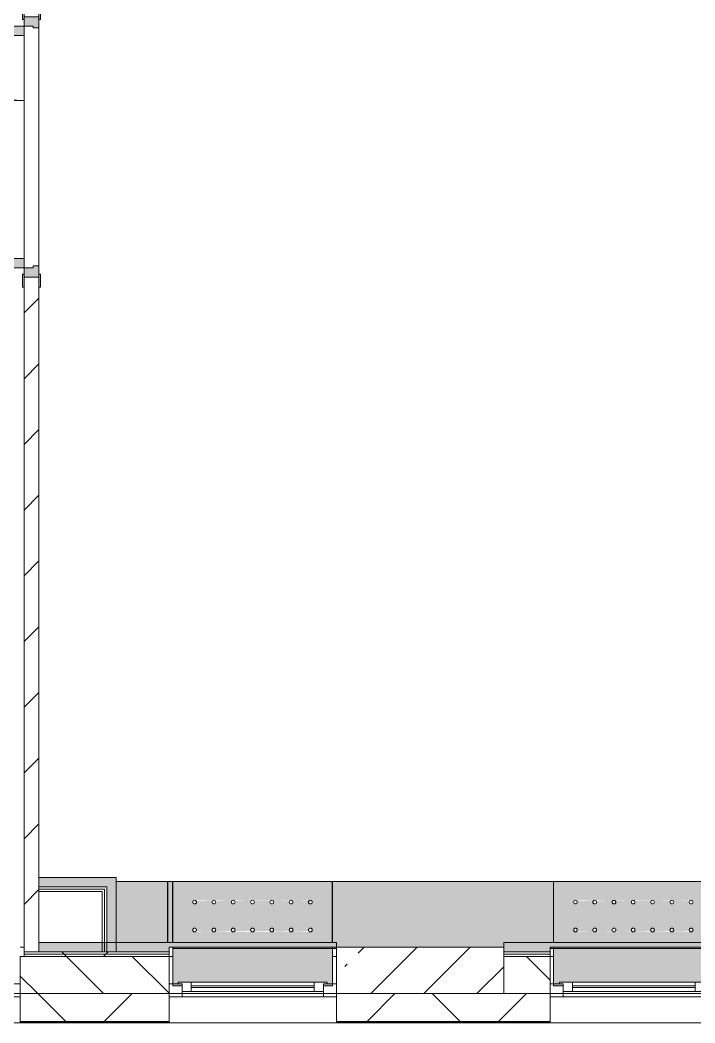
# Model space of a CAD drawing. Header units: millimetres. Extents: x 11693 to 241752, y -8553 to 29926.
# Drawn here: x 181669 to 185299, y -258 to 5138 of the extents above; entities that cross this region are included whole.
import ezdxf

# ---------------------------------------------------------------- set-up
doc = ezdxf.new("R2010")
doc.units = ezdxf.units.MM
for name, color, linetype, lineweight, true_color in [('A-DOOR-2', 7, 'Continuous', 5, 0xaaaaaa), ('A-DOOR-3', 7, 'Continuous', 5, 0xe2e2e2), ('A-DOOR-FRAM-2', 7, 'Continuous', 5, 0xe2e2e2), ('A-DOOR-FRAM-3', 7, 'Continuous', 5, 0xaaaaaa), ('I-WALL-2', 7, 'Continuous', 9, 0xe7e7e7), ('Знаки-2', 7, 'Continuous', 5, 0xd7cfbf)]:
    doc.layers.add(name, color=color, linetype=linetype, lineweight=lineweight, true_color=true_color)
for name, color, linetype, lineweight in [('A-GLAZ-2', 7, 'Continuous', 5), ('A-WALL-2', 7, 'Continuous', 9), ('A-WALL-5', 7, 'Continuous', 5), ('I-WALL-3', 7, 'Continuous', 5), ('S-COLS', 7, 'Continuous', 5), ('Знаки', 7, 'Continuous', 5)]:
    doc.layers.add(name, color=color, linetype=linetype, lineweight=lineweight)
pattern_1 = [(45, (89739.8, 0), (-530.33, 530.33), []), (135, (89739.8, 0), (-530.33, -530.33), [])]

# ---------------------------------------------------------------- blocks, each defined once
blk = doc.blocks.new('120_Окно_СКБ_1Ст - 120_Окно_СКБ_1Ст 900х2500_h_ с форточкой-V99-Общий план 2 этажа с размещением фрагментов 2_1-2_7')
at = {"layer": 'A-GLAZ-2'}
for p, q in [((-450, -127), (-450, -57)), ((-450, -57), (-380, -57)), ((450, -57), (-450, -57)), ((-380, -57), (-380, -127)), ((380, -87), (-380, -87)), ((-380, -87), (-380, -127)), ((-330, -137), (-330, -87)), ((-330, -107), (330, -107)), ((330, -137), (330, -87)), ((380, -127), (380, -57)), ((380, -57), (450, -57)), ((380, -127), (380, -87)), ((450, -57), (450, -127)), ((-380, -127), (-450, -127)), ((-450, -127), (-400, -127)), ((-380, -127), (-400, -127)), ((-400, -127), (-400, -137)), ((-400, -137), (400, -137)), ((400, -137), (-400, -137)), ((330, -117), (-330, -117)), ((450, -127), (380, -127)), ((400, -127), (380, -127)), ((400, -127), (450, -127)), ((400, -137), (400, -127))]:
    blk.add_line(p, q, dxfattribs=at)
blk = doc.blocks.new('120_Окно_СКБ_1Ст - 120_Окно_СКБ_1Ст 900х2500_h_ с форточкой-V101-Общий план 2 этажа с размещением фрагментов 2_1-2_7')
at = {"layer": 'A-GLAZ-2'}
for p, q in [((-450, -127), (-450, -57)), ((-450, -57), (-380, -57)), ((450, -57), (-450, -57)), ((-380, -57), (-380, -127)), ((380, -87), (-380, -87)), ((-380, -87), (-380, -127)), ((-330, -137), (-330, -87)), ((-330, -107), (330, -107)), ((330, -137), (330, -87)), ((380, -127), (380, -57)), ((380, -57), (450, -57)), ((380, -127), (380, -87)), ((450, -57), (450, -127)), ((-380, -127), (-450, -127)), ((-450, -127), (-429.9, -127)), ((-380, -127), (-400, -127)), ((-400, -127), (-400, -137)), ((-400, -137), (400, -137)), ((400, -137), (-400, -137)), ((330, -117), (-330, -117)), ((450, -127), (380, -127)), ((400, -127), (380, -127)), ((400, -137), (400, -127)), ((430.1, -127), (450, -127))]:
    blk.add_line(p, q, dxfattribs=at)
blk = doc.blocks.new('110_Дверь_СКБ_2Ст - Д-5_п_ Из игровой в коридор-32215844-Общий план 2 этажа с размещением фрагментов 2_1-2_7')
at = {"layer": 'A-DOOR-3'}
for points in [[(-637.5, 940), (-637.5, 40), (-587.5, 40), (-587.5, 940)], [(612.5, 440), (612.5, 40), (662.5, 40), (662.5, 440)]]:
    blk.add_hatch(color=256, dxfattribs=at).paths.add_polyline_path(points)
h = blk.add_hatch(color=256, dxfattribs=at)
h.paths.add_polyline_path([(-687.5, 40), (-687.5, -40), (-627.5, -40), (-627.5, -10), (-637.5, -10), (-637.5, 40)])
h.paths.add_polyline_path([(652.5, -40), (712.5, -40), (712.5, 40), (662.5, 40), (662.5, -10), (652.5, -10)])
at = {"layer": 'A-DOOR-FRAM-2'}
for points in [[(-742.5, 40), (-672.5, 40), (-672.5, 48), (-742.5, 48)], [(697.5, 40), (767.5, 40), (767.5, 48), (697.5, 48)], [(-742.5, -48), (-672.5, -48), (-672.5, -40), (-742.5, -40)], [(697.5, -48), (767.5, -48), (767.5, -40), (697.5, -40)]]:
    blk.add_hatch(color=256, dxfattribs=at).paths.add_polyline_path(points)
at = {"layer": 'A-DOOR-2'}
for p, q in [((-637.5, 940), (-637.5, 40)), ((-587.5, 940), (-637.5, 940)), ((-587.5, 40), (-587.5, 940)), ((662.5, 440), (612.5, 440)), ((612.5, 440), (612.5, 40)), ((662.5, 40), (662.5, 440)), ((-637.5, 40), (-587.5, 40)), ((612.5, 40), (662.5, 40))]:
    blk.add_line(p, q, dxfattribs=at)
for centre, radius, start, end in [((-637.5, 40), 900, 0, 90), ((662.5, 40), 400, 90, 180)]:
    blk.add_arc(centre, radius, start, end, dxfattribs=at)
at = {"layer": 'A-DOOR-FRAM-3'}
for p, q in [((-672.5, 48), (-742.5, 48)), ((-742.5, 48), (-742.5, 40)), ((-742.5, 40), (-672.5, 40)), ((-637.5, 40), (-687.5, 40)), ((-687.5, 40), (-687.5, -40)), ((-672.5, 40), (-672.5, 48)), ((-637.5, -10), (-637.5, 40)), ((662.5, 40), (662.5, -10)), ((712.5, 40), (662.5, 40)), ((767.5, 48), (697.5, 48)), ((697.5, 48), (697.5, 40)), ((697.5, 40), (767.5, 40)), ((712.5, -40), (712.5, 40)), ((767.5, 40), (767.5, 48)), ((-672.5, -40), (-742.5, -40)), ((-742.5, -40), (-742.5, -48)), ((-742.5, -48), (-672.5, -48)), ((-672.5, -39), (-687.5, -39)), ((-687.5, -39), (-687.5, -40)), ((-687.5, -40), (-627.5, -40)), ((-687.5, -40), (-672.5, -40)), ((-672.5, -40), (-672.5, -39)), ((-672.5, -48), (-672.5, -40)), ((-627.5, -10), (-637.5, -10)), ((-627.5, -40), (-627.5, -10)), ((662.5, -10), (652.5, -10)), ((652.5, -10), (652.5, -40)), ((652.5, -40), (712.5, -40)), ((712.5, -39), (697.5, -39)), ((697.5, -39), (697.5, -40)), ((697.5, -40), (712.5, -40)), ((767.5, -40), (697.5, -40)), ((697.5, -40), (697.5, -48)), ((697.5, -48), (767.5, -48)), ((712.5, -40), (712.5, -39)), ((767.5, -48), (767.5, -40))]:
    blk.add_line(p, q, dxfattribs=at)
blk = doc.blocks.new('120_Окно_СКБ_1Ст - 120_Окно_СКБ_1Ст 900х2500_h_ с форточкой-V104-Общий план 2 этажа с размещением фрагментов 2_1-2_7')
at = {"layer": 'A-GLAZ-2'}
for p, q in [((-450, -127), (-450, -57)), ((-450, -57), (-380, -57)), ((450, -57), (-450, -57)), ((-380, -57), (-380, -127)), ((380, -87), (-380, -87)), ((-380, -87), (-380, -127)), ((-330, -137), (-330, -87)), ((-330, -107), (330, -107)), ((330, -137), (330, -87)), ((380, -127), (380, -57)), ((380, -57), (450, -57)), ((380, -127), (380, -87)), ((450, -57), (450, -127)), ((-380, -127), (-450, -127)), ((-450, -127), (-428.1, -127)), ((-380, -127), (-400, -127)), ((-400, -127), (-400, -137)), ((-400, -137), (400, -137)), ((400, -137), (-400, -137)), ((330, -117), (-330, -117)), ((450, -127), (380, -127)), ((400, -127), (380, -127)), ((400, -137), (400, -127)), ((431.9, -127), (450, -127))]:
    blk.add_line(p, q, dxfattribs=at)
blk = doc.blocks.new('BSC_Колонна _Прямоугольная - 250х900-V106-Общий план 2 этажа с размещением фрагментов 2_1-2_7')
at = {"layer": 'S-COLS'}
h = blk.add_hatch(dxfattribs=at)
h.set_pattern_fill('FP_96', color=256, style=0, pattern_type=2)
h.set_pattern_definition([(45, (-94080, -25), (-285.1231, 285.1231), []), (45, (-93794.88, -25), (-285.1231, 285.1231), [504.031, -100.806, 16.764, -84.042])])
h.paths.add_polyline_path([(-450, -125), (450, -125), (450, 125), (-450, 125), (-450, -70.4)])
for p, q in [((450, 125), (-450, 125)), ((-450, 125), (-450, -125)), ((450, -125), (450, 125)), ((-450, -125), (450, -125))]:
    blk.add_line(p, q, dxfattribs=at)
blk = doc.blocks.new('Зашивка без перфорации М3_2_1 - М3_2_1-31134930-Общий план 2 этажа с размещением фрагментов 2_1-2_7')
at = {"layer": 'Знаки-2'}
blk.add_hatch(color=256, dxfattribs=at).paths.add_polyline_path([(-381.5, 147.4), (-430, 147.4), (-430, -179.9), (-153.6, -179.9), (-153.6, 147.4)])
at = {"layer": 'Знаки'}
for p, q in [((-430, 147.4), (-430, -179.9)), ((-430, -179.9), (-153.6, -179.9))]:
    blk.add_line(p, q, dxfattribs=at)
blk = doc.blocks.new('Зашивка радиатора_ с перфорацией М1_1 - Зашивка радиатора_ с перфорацией М1_1-V234-Общий план 2 этажа с размещением фрагментов 2_1-2_7')
at = {"layer": 'Знаки-2'}
blk.add_hatch(color=256, dxfattribs=at).paths.add_polyline_path([(-430, 380), (-430, 180), (430, 180), (430, 380), (378.1, 380), (378.1, 370.4), (398.1, 367.8), (398.1, 360.4), (-401.9, 360.4), (-401.9, 370.4), (-381.9, 370.4), (-381.9, 380), (-401.9, 380)])
h = blk.add_hatch(color=256, dxfattribs=at)
h.paths.add_polyline_path([(371.6, 180), (-430, 180), (-426.5, 172.4), (430.2, 174.1), (430.2, 180)])
h.paths.add_polyline_path([(-391.7, 147.4), (-430, 147.4), (-430, -179.9), (430.2, -179.9), (430.2, 147.4), (-390.3, 147.4)])
h.paths.add_polyline_path([(-206.5, 90.4), (320.9, 85.4), (320.9, 75.4), (312.2, 70.4), (303.6, 75.4), (303.6, 85.4), (307.2, 89), (217.2, 85.4), (217.2, 75.4), (208.5, 70.4), (199.8, 75.4), (199.8, 85.4), (203.5, 89), (113.4, 85.4), (113.4, 75.4), (104.7, 70.4), (96.1, 75.4), (96.1, 85.4), (99.7, 89), (9.7, 85.4), (9.7, 75.4), (1, 70.4), (-7.7, 75.4), (-7.7, 85.4), (-5.8, 89), (-94.1, 85.4), (-94.1, 75.4), (-102.8, 70.4), (-111.4, 75.4), (-111.4, 85.4), (-107.8, 89), (-197.8, 85.4), (-197.8, 75.4), (-206.5, 70.4), (-215.2, 75.4), (-215.2, 85.4), (-211.5, 89), (-301.6, 85.4), (-301.6, 75.4), (-310.3, 70.4), (-318.9, 75.4), (-318.9, 85.4), (-310.3, 90.4), (-307.7, 90), (-209.1, 90)])
h.paths.add_polyline_path([(-310.3, -59.6), (-301.6, -64.6), (-301.6, -74.6), (-305.3, -78.3), (-215.2, -74.6), (-215.2, -64.6), (-206.5, -59.6), (-197.8, -64.6), (-197.8, -74.6), (-201.5, -78.3), (-111.4, -74.6), (-111.4, -64.6), (-102.8, -59.6), (-94.1, -64.6), (-94.1, -74.6), (-97.8, -78.3), (-7.7, -74.6), (-7.7, -64.6), (1, -59.6), (9.7, -64.6), (9.7, -74.6), (6, -78.3), (96.1, -74.6), (96.1, -64.6), (104.7, -59.6), (113.4, -64.6), (113.4, -74.6), (109.7, -78.3), (199.8, -74.6), (199.8, -64.6), (208.5, -59.6), (217.2, -64.6), (217.2, -74.6), (213.5, -78.3), (303.6, -74.6), (303.6, -64.6), (312.2, -59.6), (320.9, -64.6), (320.9, -74.6), (312.2, -79.6), (309.7, -79.3), (-318.9, -74.6), (-318.9, -64.6), (-312.8, -60)])
at = {"layer": 'Знаки'}
for p, q in [((-381.9, 380), (-430, 380)), ((-430, 380), (-430, 180)), ((430, 380), (378.1, 380)), ((430, 180), (430, 380)), ((-430, 180), (430, 180)), ((430.2, 180), (-430, 180)), ((-430, 180), (-430, 171.9)), ((430.2, 172.4), (430.2, 180)), ((-430, 147.4), (-430, -163.9)), ((430.2, -179.9), (430.2, 147.4)), ((-430, -179.9), (430.2, -179.9))]:
    blk.add_line(p, q, dxfattribs=at)
for centre, start, end in [((-310.3, 80.4), 180, 0), ((-310.3, 80.4), 0, 180), ((-206.5, 80.4), 0, 180), ((-206.5, 80.4), 180, 360), ((-102.8, 80.4), 0, 180), ((-102.8, 80.4), 180, 0), ((1, 80.4), 0, 180), ((1, 80.4), 180, 0), ((104.7, 80.4), 0, 180), ((104.7, 80.4), 180, 360), ((208.5, 80.4), 0, 180), ((208.5, 80.4), 180, 0), ((312.2, 80.4), 0, 180), ((312.2, 80.4), 180, 0), ((-310.3, -69.6), 0, 180), ((-310.3, -69.6), 180, 0), ((-206.5, -69.6), 0, 180), ((-206.5, -69.6), 180, 0), ((-102.8, -69.6), 0, 180), ((-102.8, -69.6), 180, 0), ((1, -69.6), 0, 180), ((1, -69.6), 180, 0), ((104.7, -69.6), 0, 180), ((104.7, -69.6), 180, 0), ((208.5, -69.6), 0, 180), ((208.5, -69.6), 180, 0), ((312.2, -69.6), 0, 180), ((312.2, -69.6), 180, 0)]:
    blk.add_arc(centre, 10, start, end, dxfattribs=at)
blk = doc.blocks.new('Зашивка без перфорации М3_2_1 - М3_2_2-31135864-Общий план 2 этажа с размещением фрагментов 2_1-2_7')
at = {"layer": 'Знаки-2'}
h = blk.add_hatch(color=256, dxfattribs=at)
h.paths.add_polyline_path([(738.1, 172.4), (-161.9, 172.4), (-161.9, 147.4), (-430, 147.4), (-430, -179.9), (760.2, -179.9), (760.2, 147.4), (738.1, 147.4)])
h.paths.add_polyline_path([(738.1, 180), (738.1, 172.4), (760.2, 172.4), (760.2, 180)])
h.paths.add_polyline_path([(-430, 180), (-430, 172.4), (-411.9, 172.4), (-411.9, 180)])
at = {"layer": 'Знаки'}
for p, q in [((-411.9, 180), (-430, 180)), ((-430, 180), (-430, 172.4)), ((760.2, 180), (738.1, 180)), ((760.2, 172.4), (760.2, 180)), ((-430, 147.4), (-430, -179.9)), ((760.2, -179.9), (760.2, 148)), ((-430, -179.9), (760.2, -179.9))]:
    blk.add_line(p, q, dxfattribs=at)
blk = doc.blocks.new('Зашивка радиатора_ с перфорацией М1_1 - Зашивка радиатора_ с перфорацией М1_1-V235-Общий план 2 этажа с размещением фрагментов 2_1-2_7')
at = {"layer": 'Знаки-2'}
blk.add_hatch(color=256, dxfattribs=at).paths.add_polyline_path([(-430, 380), (-430, 180), (430, 180), (430, 380), (379.9, 380), (379.9, 370.4), (399.9, 367.8), (399.9, 360.4), (-400.1, 360.4), (-400.1, 370.4), (-380.1, 370.4), (-380.1, 380), (-400.1, 380)])
h = blk.add_hatch(color=256, dxfattribs=at)
h.paths.add_polyline_path([(-5.9, 180), (-430, 180), (-426.5, 172.4), (430.2, 172.4), (430.2, 180)])
h.paths.add_polyline_path([(387.3, 147.4), (-430, 147.4), (-430, -179.9), (430.2, -179.9), (430.2, 147.4), (388.4, 147.4)])
h.paths.add_polyline_path([(104.7, 90.4), (320.9, 85.4), (320.9, 75.4), (312.2, 70.4), (303.6, 75.4), (303.6, 85.4), (307.2, 89), (217.2, 85.4), (217.2, 75.4), (208.5, 70.4), (199.8, 75.4), (199.8, 85.4), (203.5, 89), (113.4, 85.4), (113.4, 75.4), (104.7, 70.4), (96.1, 75.4), (96.1, 85.4), (99.7, 89), (9.7, 85.4), (9.7, 75.4), (1, 70.4), (-7.7, 75.4), (-7.7, 85.4), (-5.9, 89), (-94.1, 85.4), (-94.1, 75.4), (-102.8, 70.4), (-111.4, 75.4), (-111.4, 85.4), (-107.8, 89), (-197.8, 85.4), (-197.8, 75.4), (-206.5, 70.4), (-215.2, 75.4), (-215.2, 85.4), (-211.5, 89), (-301.6, 85.4), (-301.6, 75.4), (-310.3, 70.4), (-318.9, 75.4), (-318.9, 85.4), (-310.3, 90.4), (-307.7, 90), (1, 90.4)])
h.paths.add_polyline_path([(-206.5, -59.6), (-197.8, -64.6), (-197.8, -74.6), (-201.5, -78.3), (-111.4, -74.6), (-111.4, -64.6), (-102.8, -59.6), (-94.1, -64.6), (-94.1, -74.6), (-97.8, -78.3), (-7.7, -74.6), (-7.7, -64.6), (1, -59.6), (9.7, -64.6), (9.7, -74.6), (6, -78.3), (96.1, -74.6), (96.1, -64.6), (104.7, -59.6), (113.4, -64.6), (113.4, -74.6), (109.7, -78.3), (199.8, -74.6), (199.8, -64.6), (208.5, -59.6), (217.2, -64.6), (217.2, -74.6), (213.5, -78.3), (303.6, -74.6), (303.6, -64.6), (312.2, -59.6), (320.9, -64.6), (320.9, -74.6), (312.2, -79.6), (309.7, -79.3), (-318.9, -74.6), (-318.9, -64.6), (-310.3, -59.6), (-301.6, -64.6), (-301.6, -74.6), (-305.3, -78.3), (-215.2, -74.6), (-215.2, -64.6), (-209.1, -60)])
at = {"layer": 'Знаки'}
for p, q in [((-380.1, 380), (-430, 380)), ((-430, 380), (-430, 180)), ((430, 380), (379.9, 380)), ((430, 180), (430, 380)), ((-430, 180), (430, 180)), ((430.2, 180), (-430, 180)), ((-430, 180), (-430, 172.4)), ((430.2, 171.8), (430.2, 180)), ((-430, 147.9), (-430, -179.9)), ((430.2, -179.9), (430.2, 147.4)), ((-430, -179.9), (430.2, -179.9))]:
    blk.add_line(p, q, dxfattribs=at)
for centre, start, end in [((-310.3, 80.4), 180, 0), ((-310.3, 80.4), 0, 180), ((-206.5, 80.4), 0, 180), ((-206.5, 80.4), 180, 360), ((-102.8, 80.4), 0, 180), ((-102.8, 80.4), 180, 0), ((1, 80.4), 0, 180), ((1, 80.4), 180, 0), ((104.7, 80.4), 0, 180), ((104.7, 80.4), 180, 360), ((208.5, 80.4), 0, 180), ((208.5, 80.4), 180, 0), ((312.2, 80.4), 0, 180), ((312.2, 80.4), 180, 0), ((-310.3, -69.6), 0, 180), ((-310.3, -69.6), 180, 0), ((-206.5, -69.6), 0, 180), ((-206.5, -69.6), 180, 0), ((-102.8, -69.6), 0, 180), ((-102.8, -69.6), 180, 0), ((1, -69.6), 0, 180), ((1, -69.6), 180, 0), ((104.7, -69.6), 0, 180), ((104.7, -69.6), 180, 0), ((208.5, -69.6), 0, 180), ((208.5, -69.6), 180, 0), ((312.2, -69.6), 0, 180), ((312.2, -69.6), 180, 0)]:
    blk.add_arc(centre, 10, start, end, dxfattribs=at)
blk = doc.blocks.new('Зашивка_ опоясывающая панель - Зашивка_ опоясывающая панель Т2_1-31135794-Общий план 2 этажа с размещением фрагментов 2_1-2_7')
at = {"layer": 'Знаки-2'}
blk.add_hatch(color=256, dxfattribs=at).paths.add_polyline_path([(-430, -147.4), (-406, -147.4), (-406, 180), (-430, 180), (-430, -63.9)])
at = {"layer": 'Знаки'}
for p, q in [((-430, -147.4), (-430, 180)), ((-430, 180), (-406, 180)), ((-406, 180), (-406, -147.4))]:
    blk.add_line(p, q, dxfattribs=at)
blk = doc.blocks.new('Зашивка_ опоясывающая панель - Зашивка_ опоясывающая панель Т2_1-V252-Общий план 2 этажа с размещением фрагментов 2_1-2_7')
at = {"layer": 'Знаки-2'}
blk.add_hatch(color=256, dxfattribs=at).paths.add_polyline_path([(-406, 179.9), (-406, 180), (-418, 179.9)])
at = {"layer": 'Знаки'}
blk.add_line((-430, 180), (-406, 180), dxfattribs=at)

msp = doc.modelspace()

# ---------------------------------------------------------------- hatches: boundary and pattern name
at = {"layer": 'A-WALL-5'}
h = msp.add_hatch(dxfattribs=at)
h.set_pattern_fill('FP_59', color=256, style=0, pattern_type=2)
h.set_pattern_definition([(135, (89739.81, 0), (-176.7767, -176.7767), [])])
h.paths.add_polyline_path([(208569.8, -100), (209069.8, -100), (209069.8, 100), (208569.8, 100), (208569.8, -45.4)])
h.paths.add_polyline_path([(212569.8, -100), (212569.8, 100), (211769.8, 100), (211769.8, -100)])
h.paths.add_polyline_path([(203419.8, -100), (203419.8, 100), (203169.8, 100), (203169.8, -100), (203406, -100)])
h.paths.add_polyline_path([(204319.8, -100), (205369.8, -100), (205369.8, 100), (204319.8, 100), (204319.8, -45.4)])
h.paths.add_polyline_path([(198669.8, -100), (199969.8, -100), (199969.8, 100), (198669.8, 100), (198669.8, -45.4)])
h.paths.add_polyline_path([(194569.8, -100), (194569.8, 100), (193519.8, 100), (193519.8, -100), (194189.9, -100)])
h.paths.add_polyline_path([(191117.8, -100), (191469.8, -100), (191469.8, 100), (190569.8, 100), (190569.8, -100)])
h.paths.add_polyline_path([(192619.8, -100), (192619.8, 100), (192369.8, 100), (192369.8, -100)])
h.paths.add_polyline_path([(188769.8, -100), (188769.8, 100), (185419.8, 100), (185419.8, -100), (187021.7, -100)])
h.paths.add_polyline_path([(184269.8, -100), (184519.8, -100), (184519.8, 100), (184269.8, 100), (184269.8, -45.4)])
h.paths.add_polyline_path([(182469.8, -100), (182469.8, 100), (181669.8, 100), (181669.8, -100), (181901.6, -100)])
h = msp.add_hatch(dxfattribs=at)
h.set_pattern_fill('FP_49', color=256, style=0, pattern_type=2)
h.set_pattern_definition([(45, (89739.8, 0), (-353.5534, 353.5534), []), (135, (89739.8, 0), (-353.5534, -353.5534), [])])
h.paths.add_polyline_path([(214819.8, -250), (214819.8, -100), (213469.8, -100), (213469.8, -250), (213646.2, -250)])
h.paths.add_polyline_path([(209969.8, -250), (210869.8, -250), (210869.8, -100), (209969.8, -100)])
h.paths.add_polyline_path([(211769.8, -250), (212569.8, -250), (212569.8, -100), (211769.8, -100)])
h.paths.add_polyline_path([(207669.8, -250), (209069.8, -250), (209069.8, -100), (207669.8, -100)])
h.paths.add_polyline_path([(203406, -250), (203419.8, -250), (203419.8, -100), (202269.8, -100), (202269.8, -250)])
h.paths.add_polyline_path([(205369.8, -250), (205369.8, -100), (204319.8, -100), (204319.8, -250), (204430.1, -250)])
h.paths.add_polyline_path([(199969.8, -250), (199969.8, -100), (198669.8, -100), (198669.8, -250), (199310, -250)])
h.paths.add_polyline_path([(194569.8, -250), (194569.8, -100), (193519.8, -100), (193519.8, -250), (194189.9, -250)])
h.paths.add_polyline_path([(197769.8, -250), (197769.8, -100), (196869.8, -100), (196869.8, -250), (197261.9, -250)])
h.paths.add_polyline_path([(191117.8, -250), (192619.8, -250), (192619.8, -100), (190569.8, -100), (190569.8, -250)])
h.paths.add_polyline_path([(189069.8, -250), (189669.8, -250), (189669.8, -100), (185419.8, -100), (185419.8, -250), (188769.8, -250)])
h.paths.add_polyline_path([(184519.8, -250), (184519.8, -100), (183369.8, -100), (183369.8, -250), (184269.8, -250)])
h.paths.add_polyline_path([(181669.8, -250), (182469.8, -250), (182469.8, -100), (181669.8, -100)])
h.paths.add_polyline_path([(180769.8, -250), (180769.8, -100), (178949.8, -100), (178949.8, -250), (179853.6, -250)])
at = {"layer": 'I-WALL-2'}
for points in [[(182135.8, 475), (182185.8, 475), (182185.8, 525), (181769.8, 525), (181769.8, 475), (181901.6, 475)], [(182135.8, 125), (182185.8, 125), (182185.8, 475), (182135.8, 475), (182135.8, 450)], [(181769.8, 125), (182469.8, 125), (182469.8, 150), (183369.8, 150), (183369.8, 175), (181769.8, 175)]]:
    msp.add_hatch(color=256, dxfattribs=at).paths.add_polyline_path(points)
h = msp.add_hatch(color=256, dxfattribs=at)
h.paths.add_polyline_path([(186019.8, 125), (186019.8, 175), (184269.8, 175), (184269.8, 125), (184519.8, 125), (184519.8, 150), (185419.8, 150), (185419.8, 125), (185997.7, 125)])
h.paths.add_polyline_path([(188769.8, 125), (188769.8, 175), (186469.8, 175), (186469.8, 125), (188557.8, 125)])
h.paths.add_polyline_path([(186044.8, 125), (186444.8, 125), (186444.8, 175), (186044.8, 175)])
at = {"layer": 'I-WALL-3'}
h = msp.add_hatch(dxfattribs=at)
h.set_pattern_fill('FP_61', color=256, style=0, pattern_type=2)
h.set_pattern_definition([(45, (89739.81, 0), (-176.7767, 176.7767), [])])
h.paths.add_polyline_path([(181689.8, 125), (181769.8, 125), (181769.8, 3755), (181689.8, 3755), (181689.8, 562.4)])
h.paths.add_polyline_path([(181739.8, 5155), (181769.8, 5155), (181769.8, 10400), (181689.8, 10400), (181689.8, 5155)])
h = msp.add_hatch(dxfattribs=at)
h.set_pattern_fill('FP_169', color=256, style=0, pattern_type=2)
h.set_pattern_definition(pattern_1)
h.paths.add_polyline_path([(182469.8, 112.5), (182469.8, 125), (181689.8, 125), (181689.8, 112.5), (182413.6, 112.5)])
h = msp.add_hatch(dxfattribs=at)
h.set_pattern_fill('FP_169', color=256, style=0, pattern_type=2)
h.set_pattern_definition(pattern_1)
h.paths.add_polyline_path([(181689.8, 100), (182469.8, 100), (182469.8, 112.5), (181689.8, 112.5)])
h = msp.add_hatch(dxfattribs=at)
h.set_pattern_fill('FP_169', color=256, style=0, pattern_type=2)
h.set_pattern_definition(pattern_1)
h.paths.add_polyline_path([(188769.8, 112.5), (188769.8, 125), (185419.8, 125), (185419.8, 112.5), (188557.8, 112.5)])
h.paths.add_polyline_path([(184461.7, 112.5), (184519.8, 112.5), (184519.8, 125), (184269.8, 125), (184269.8, 112.5)])
h.paths.add_polyline_path([(185485.7, 113.3), (185485.7, 113.3), (185997.7, 119.5)])
h = msp.add_hatch(dxfattribs=at)
h.set_pattern_fill('FP_169', color=256, style=0, pattern_type=2)
h.set_pattern_definition(pattern_1)
h.paths.add_polyline_path([(188557.8, 100), (188769.8, 100), (188769.8, 112.5), (185419.8, 112.5), (185419.8, 100), (188045.7, 100)])
h.paths.add_polyline_path([(184269.8, 100), (184519.8, 100), (184519.8, 112.5), (184269.8, 112.5)])

# ---------------------------------------------------------------- linework, layer by layer
at = {"layer": 'A-WALL-2'}
for p, q in [((182135.8, 475), (181769.8, 475)), ((182123.3, 462.5), (181769.8, 462.5)), ((182123.3, 125), (182123.3, 462.5)), ((182135.8, 125), (182135.8, 475)), ((181769.8, 175), (181769.8, 125)), ((181689.8, 125), (182469.8, 125)), ((181689.8, 112.5), (182469.8, 112.5)), ((184269.8, 125), (184519.8, 125)), ((184269.8, 112.5), (184519.8, 112.5)), ((181689.8, 100), (182469.8, 100)), ((184519.8, 100), (184269.8, 100)), ((181669.8, -100), (182469.8, -100)), ((182469.8, -100), (181669.8, -100)), ((184269.8, -100), (184519.8, -100)), ((184519.8, -100), (184269.8, -100)), ((181669.8, -250), (182469.8, -250)), ((181669.8, -253), (182469.8, -253)), ((183369.8, -250), (184519.8, -250)), ((183369.8, -253), (184519.8, -253))]:
    msp.add_line(p, q, dxfattribs=at)
at = {"layer": 'A-WALL-5'}
for p, q in [((181689.8, 100), (181669.8, 100)), ((181669.8, 100), (181669.8, -258)), ((182469.8, -258), (182469.8, 100)), ((184519.8, -258), (184519.8, 100)), ((180789.8, -100), (181669.8, -100)), ((182469.8, -100), (183369.8, -100)), ((183369.8, -100), (183369.8, -258)), ((184519.8, -100), (185419.8, -100)), ((178941.8, -258), (182469.8, -258)), ((182469.8, -258), (196869.8, -258))]:
    msp.add_line(p, q, dxfattribs=at)
at = {"layer": 'I-WALL-3'}
for p, q in [((181769.8, 5095), (181769.8, 3815)), ((181689.8, 3855), (181689.8, 5055)), ((181689.8, 3700), (181689.8, 100)), ((181769.8, 175), (181769.8, 3700)), ((182185.8, 525), (181769.8, 525)), ((182185.8, 125), (182185.8, 525)), ((181769.8, 450), (182110.8, 450)), ((182110.8, 450), (182110.8, 125)), ((183369.8, 175), (181769.8, 175)), ((183369.8, 150), (183369.8, 175)), ((186019.8, 175), (184269.8, 175)), ((184269.8, 175), (184269.8, 150)), ((181668.8, 150), (181689.8, 150)), ((182469.8, 100), (182469.8, 150)), ((182469.8, 150), (183369.8, 150)), ((184519.8, 100), (184519.8, 150)), ((184519.8, 150), (185419.8, 150)), ((182489.7, 100), (182469.8, 100)), ((183369.8, 100), (183349.7, 100)), ((184537.9, 100), (184519.8, 100))]:
    msp.add_line(p, q, dxfattribs=at)

# ---------------------------------------------------------------- block references
at = {"layer": 'A-DOOR-2', "rotation": 89.99999999999991}
msp.add_blockref('110_Дверь_СКБ_2Ст - Д-5_п_ Из игровой в коридор-32215844-Общий план 2 этажа с размещением фрагментов 2_1-2_7', (181729.8, 4442.5), dxfattribs=at)
at = {"layer": 'A-GLAZ-2', "rotation": 180}
for name, p in [('120_Окно_СКБ_1Ст - 120_Окно_СКБ_1Ст 900х2500_h_ с форточкой-V99-Общий план 2 этажа с размещением фрагментов 2_1-2_7', (181219.8, -175)), ('120_Окно_СКБ_1Ст - 120_Окно_СКБ_1Ст 900х2500_h_ с форточкой-V101-Общий план 2 этажа с размещением фрагментов 2_1-2_7', (182919.8, -175)), ('120_Окно_СКБ_1Ст - 120_Окно_СКБ_1Ст 900х2500_h_ с форточкой-V104-Общий план 2 этажа с размещением фрагментов 2_1-2_7', (184969.8, -175))]:
    msp.add_blockref(name, p, dxfattribs=at)
at = {"layer": 'S-COLS'}
msp.add_blockref('BSC_Колонна _Прямоугольная - 250х900-V106-Общий план 2 этажа с размещением фрагментов 2_1-2_7', (183819.8, 25), dxfattribs=at)
at = {"layer": 'Знаки', "rotation": 180}
for name, p in [('Зашивка без перфорации М3_2_1 - М3_2_1-31134930-Общий план 2 этажа с размещением фрагментов 2_1-2_7', (182032.2, 322.4)), ('Зашивка радиатора_ с перфорацией М1_1 - Зашивка радиатора_ с перфорацией М1_1-V235-Общий план 2 этажа с размещением фрагментов 2_1-2_7', (182919.7, 322.4)), ('Зашивка без перфорации М3_2_1 - М3_2_2-31135864-Общий план 2 этажа с размещением фрагментов 2_1-2_7', (184107.9, 322.4)), ('Зашивка радиатора_ с перфорацией М1_1 - Зашивка радиатора_ с перфорацией М1_1-V234-Общий план 2 этажа с размещением фрагментов 2_1-2_7', (184967.9, 322.4))]:
    msp.add_blockref(name, p, dxfattribs=at)
at = {"layer": 'Знаки'}
for name, p in [('Зашивка_ опоясывающая панель - Зашивка_ опоясывающая панель Т2_1-31135794-Общий план 2 этажа с размещением фрагментов 2_1-2_7', (182893.7, 322.4)), ('Зашивка_ опоясывающая панель - Зашивка_ опоясывающая панель Т2_1-V252-Общий план 2 этажа с размещением фрагментов 2_1-2_7', (183767.7, 322.4)), ('Зашивка_ опоясывающая панель - Зашивка_ опоясывающая панель Т2_1-V252-Общий план 2 этажа с размещением фрагментов 2_1-2_7', (184955.9, 322.4))]:
    msp.add_blockref(name, p, dxfattribs=at)

doc.saveas('drawing.dxf')
